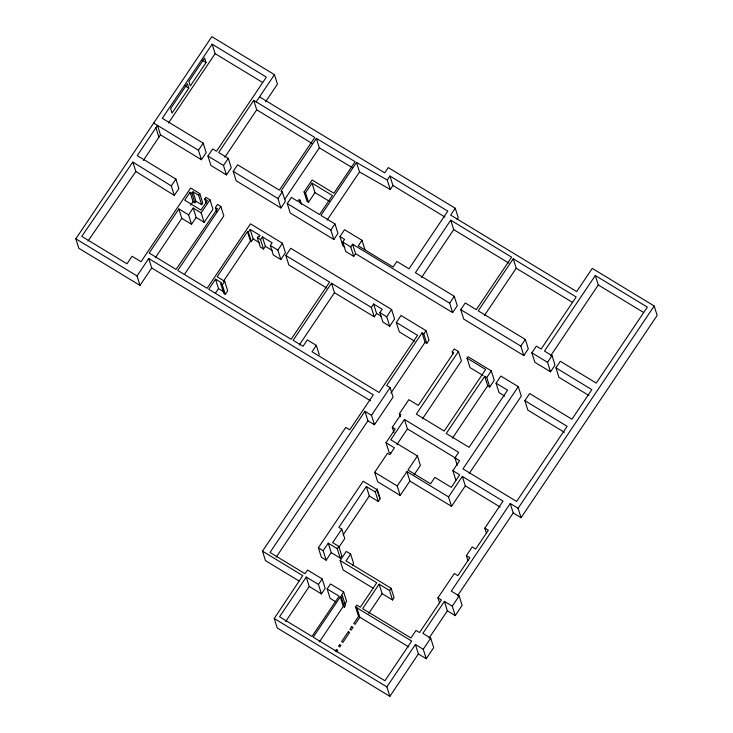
<?xml version="1.0" encoding="UTF-8"?>
<svg xmlns="http://www.w3.org/2000/svg" width="733" height="733" viewBox="0 0 733 733"><rect width="100%" height="100%" fill="white"/><g stroke="black" fill="none" stroke-linecap="round" stroke-linejoin="round"><path stroke-width="1.1" d="M389.864 696.35L386.877 686.894L415.4 644.499L418.378 653.955L389.864 696.35L277.221 627.97L274.243 618.524L302.747 575.616L262.478 551.17L345.747 427.403L349.751 429.84L373.299 394.84L148.735 258.529L137.016 275.947L139.994 285.403L151.722 267.976L148.735 258.529M308.492 202.281L305.514 192.825L312.02 183.149L314.998 192.605L308.492 202.281L307.045 201.392L304.058 191.945L312.102 179.988L333.9 193.228L355.12 161.691L316.363 138.4L280.913 191.093L282.342 191.964L285.32 201.419L280.922 207.961L236.182 180.804L233.204 171.357L237.602 164.806L279.328 190.14L314.778 137.447L253.728 100.384L218.654 152.528L228.275 158.365L231.252 167.82L226.479 174.912L210.939 165.484L207.952 156.028L212.726 148.936L216.51 151.227L266.372 77.112L212.158 44.2L162.295 118.315L203.215 143.155L206.193 152.611L201.419 159.702L160.481 134.854L157.494 125.398L137.254 155.634L175.911 179.099L178.889 188.555L174.298 195.39L135.816 171.504L132.838 162.057L81.766 236.356L126.965 263.798L132.041 256.257L141.048 261.727L190.626 188.033L199.779 193.594L202.766 203.041L201.648 204.709L195.995 201.273L193.008 191.817L191.964 193.384L194.941 202.839L195.995 201.273M143.347 160.435L160.481 134.854M139.994 285.403L78.807 248.258L75.829 238.802L211.828 36.65L274.472 74.674L277.45 84.13L265.63 101.695M188.802 88.171L172.063 113.065L170.642 108.576L187.391 83.681L188.802 88.171L184.963 85.834M206.037 62.562L190.305 85.944L188.885 81.445L204.617 58.063L206.037 62.562L202.189 60.225M168.471 123.016L215.136 53.646L212.158 44.2M174.298 195.39L171.311 185.935L175.911 179.099M201.419 159.702L198.441 150.256L203.215 143.155M188.583 214.842L193.173 208.016L196.151 217.463L191.56 224.289L188.583 214.842L178.843 208.932L149.175 253.032L176.057 269.432L217.417 208.786L215.383 207.549L217.49 204.425L220.835 206.449L223.812 215.905L184.551 274.27M191.964 193.384L190.067 192.238L184.707 200.21L200.989 210.087L207.402 200.558L204.782 198.964L205.9 197.305L209.977 199.779L212.955 209.226L204.15 222.319L196.151 217.463M256.174 101.869L274.472 74.674M155.314 257.796L181.821 218.379L178.843 208.932M190.672 205.231L193.054 201.694L190.067 192.238M201.648 204.709L198.661 195.253L199.779 193.594M224.82 157.238L256.706 109.84L253.728 100.384M226.479 174.912L223.492 165.466L228.275 158.365M204.15 222.319L201.172 212.863L209.977 199.779M220.835 206.449L177.771 270.468L207.127 288.289L250.484 223.849L282.462 243.255L285.439 252.711L280.84 259.537L273.29 254.947L270.303 245.5L272.126 242.797L262.387 236.878L260.563 239.59L263.55 249.037L265.364 246.334L262.387 236.878M248.359 232.178L250.173 229.475L253.16 238.921L251.337 241.624L248.359 232.178L247.488 231.646L217.151 276.744L224.719 281.335L227.697 290.79L225.306 294.345L223.849 293.466L220.871 284.01L221.641 282.874L215.52 279.163L208.722 289.26L291.138 339.287L329.612 282.095L285.861 255.542L290.744 248.285L391.614 309.518L394.592 318.965L389.709 326.222L382.883 322.08L379.896 312.625L382.195 309.207L373.619 304.003L371.329 307.42L374.306 316.867L376.597 313.458L373.619 304.003M280.922 207.961L277.935 198.506L282.342 191.964M215.41 293.2L218.498 288.61L215.52 279.163M223.29 281.499L250.466 241.093L247.488 231.646M225.306 294.345L222.328 284.899L224.719 281.335M263.55 249.037L260.352 247.094L257.365 237.648L258.227 236.365L259.106 236.896L260.059 235.467L250.173 229.475M284.523 199.605L319.341 147.846L316.363 138.4M387.262 180.006L389.938 176.03L392.925 185.476L390.24 189.462L387.262 180.006L356.531 162.488L320.935 215.392L334.972 223.913L337.959 233.369L333.845 239.489L290.241 213.019L287.254 203.563L291.368 197.452L297.754 201.318L298.954 199.532L300.182 200.274L301.51 204.48M300.182 200.274L298.982 202.061L319.551 214.558L332.37 195.5L312.02 183.149M280.84 259.537L277.862 250.081L282.462 243.255M327.101 220.12L359.509 171.943L356.531 162.488M333.845 239.489L330.858 230.034L334.972 223.913M344.776 247.122L342.916 245.995L339.938 236.539L344.528 229.713L361.983 240.277L364.961 249.733M353.737 256.376L350.759 246.92L352.582 244.217L355.56 253.673L353.737 256.376L345.747 251.52L342.769 242.073L344.583 239.37L339.938 236.539M371.329 307.42L331.499 283.24L293.118 340.295L303.004 346.288L307.31 339.892L316.326 345.362L319.304 354.809M361.983 240.277L358.254 245.83L393.135 267.004L396.865 261.452L408.996 268.809L447.79 211.141L389.938 176.03M299.247 345.069L334.477 292.696L331.499 283.24M316.326 345.362L312.02 351.758L379.089 392.476L417.544 335.32L396.324 322.438L401.015 315.474L426.01 330.647L428.988 340.094L426.789 343.374L425.048 342.311L422.061 332.855L386.658 385.494L390.112 387.592L393.09 397.048L374.462 424.746L367.92 420.779L364.933 411.323L270.001 552.453L305.029 573.71L307.512 570.017L322.19 578.923L325.177 588.379L321.439 593.922L309.234 586.51L306.247 577.063L279.548 616.755L311.983 636.446L339.077 596.186L327.156 588.947L330.501 583.972L343.658 591.952L346.636 601.408L344.913 603.965M259.537 96.866L384.706 172.851L388.252 167.591L455.257 208.264L450.658 215.09L576.679 291.578L592.273 268.397L654.193 305.982L657.171 315.428L521.071 517.736L513.228 512.972L510.25 503.516L451.29 591.155L459.142 595.92L462.12 605.366L455.23 615.61L447.377 610.846L444.4 601.399L422.868 633.404L430.72 638.168L433.698 647.624L426.23 658.72L418.378 653.955M588.993 395.545L558.913 377.284L555.935 367.829L560.342 361.287L596.241 383.075L647.349 307.109L595.315 275.526L544.491 351.07L552.05 355.652L555.028 365.107L550.529 371.796L534.833 362.267L531.856 352.811L536.354 346.123L541.146 349.036L576.175 296.975L513.237 258.776L478.218 310.838L525.323 339.434L528.301 348.881L523.811 355.569L463.742 319.102L460.755 309.656L465.253 302.967L476.303 309.674L511.634 257.146L450.74 220.184L415.4 272.703L454.277 296.306L457.264 305.753L452.646 312.606L355.56 253.673M389.709 326.222L386.731 316.775L391.614 309.518M457.09 219.424L458.235 217.71L455.257 208.264M421.539 277.468L453.718 229.631L450.74 220.184M426.789 343.374L423.811 333.918L426.01 330.647M276.167 557.162L367.92 420.779M374.462 424.746L371.475 415.29L390.112 387.592M452.646 312.606L449.668 303.16L454.277 296.306M390.9 393.071L425.048 342.311M400.355 416.894L399.366 413.742L408.84 399.659L418.286 405.395L453.663 352.811L452.206 351.922L454.222 348.935L458.437 351.492L461.414 360.948L422.483 418.818M393.951 432.543L392.302 427.284L400.814 414.631L399.366 413.742M390.872 453.296L388.994 452.16L386.016 442.714L395.206 429.052L392.302 427.284M457.255 465.244L454.936 457.896L458.666 452.353L404.451 419.441L390.771 439.782L417.425 455.963L420.403 465.418L414.09 474.81M326.148 560.168L323.171 550.712L328.237 543.171L331.224 552.627L326.148 560.168L321.356 557.254L318.369 547.798L363.165 481.224L376.386 489.25L377.257 489.177L380.235 498.623L378.32 501.473L369.313 496.003L366.335 486.547L338.866 527.384L341.77 529.144L344.748 538.599L338.692 547.606M400.209 495.435L397.231 485.979L406.897 471.612L409.884 481.068L400.209 495.435L377.687 481.764L374.7 472.309L387.528 453.241L389.855 454.652L394.446 447.826L386.016 442.714M458.437 351.492L416.317 414.108L444.216 431.05L485.658 369.45L467.058 358.153L468.011 356.733L491.266 370.852L494.244 380.299L489.745 386.987L487.711 385.75L484.733 376.304L446.26 433.487L469.083 447.341L507.557 390.158L496.067 383.185L500.859 376.066L518.295 386.658L521.282 396.113L469.138 473.61M396.855 444.61L407.438 428.887L404.451 419.441M484.376 315.556L516.215 268.223L513.237 258.776M341.77 529.144L332.681 542.658L338.783 546.369L341.761 555.816L340.231 558.097L331.224 552.627M343.117 534.934L369.313 496.003M285.705 621.483L309.234 586.51M340.231 558.097L337.253 548.641L338.783 546.369M378.32 501.473L375.342 492.017L377.257 489.177M321.439 593.922L318.461 584.476L322.19 578.923M373.005 588.113L343.126 569.981L340.149 560.525L346.269 551.427L350.631 554.066L353.618 563.521L352.463 565.225M350.631 554.066L346.04 560.901L391.101 588.251L394.079 597.697L392.549 599.979L382.085 593.629L379.098 584.174L362.643 608.647L410.966 637.976L416.032 630.435L419.523 632.552L441.44 599.979L437.949 597.853L454.313 573.527L457.804 575.643L469.862 557.721L466.371 555.605L472.217 546.928L475.699 549.044L488.334 530.261L484.843 528.145L503.03 501.115L462.331 476.413L448.55 496.901L451.537 506.347L465.318 485.869L462.331 476.413M417.425 455.963L407.951 470.045L430.564 483.78L434.871 477.375L451.299 487.344L459.719 474.828L452.884 470.678L459.582 460.718L454.936 457.896M489.745 386.987L486.767 377.541L491.266 370.852M343.658 591.952L341.358 595.37L342.522 596.076L345.5 605.522L344.446 607.089L341.468 597.633L340.304 596.928L313.22 637.188L384.962 680.737L411.662 641.045L355.56 606.997L356.824 605.11L360.315 607.226L376.771 582.762L340.149 560.525M341.468 597.633L342.522 596.076M452.398 438.252L487.711 385.75M319.35 641.961L343.282 606.383L340.304 596.928M523.811 355.569L520.824 346.113L525.323 339.434M335.228 651.106L336.355 649.42L337.666 650.217L336.539 651.894M355.56 606.997L358.538 616.444L353.773 623.526L355.084 624.324L359.848 617.241L356.87 607.785M518.295 386.658L462.981 468.882L516.609 501.445L567.15 426.331L524.846 400.649L529.638 393.539L571.932 419.212L591.833 389.626L555.935 367.829M368.781 613.393L382.085 593.629M392.549 599.979L389.562 590.523L391.101 588.251M550.648 355.798L598.293 284.972L595.315 275.526M550.529 371.796L547.551 362.34L552.05 355.652M429.016 638.15L447.377 610.846M457.438 595.892L513.228 512.972M426.23 658.72L423.253 649.264L430.72 638.168M455.23 615.61L452.252 606.164L459.142 595.92M521.071 517.736L518.094 508.281L654.193 305.982M87.978 241.102L135.816 171.504M359.509 171.943L390.24 189.462M319.341 147.846L352.289 167.646M598.293 284.972L643.583 312.469M215.136 53.646L262.579 82.444M392.925 185.476L444.986 217.078M256.706 109.84L311.937 143.366M453.718 229.631L508.821 263.083M516.215 268.223L572.372 302.317M314.998 192.605L329.538 201.428M304.058 191.945L305.514 192.825M287.254 203.563L330.858 230.034M153.683 123.08L198.441 150.256M207.952 156.028L223.492 165.466M233.204 171.357L277.935 198.506M460.755 309.656L520.824 346.113M531.856 352.811L547.551 362.34M352.582 244.217L449.668 303.16M342.769 242.073L350.759 246.92M193.008 191.817L198.661 195.253M422.061 332.855L423.811 333.918M257.365 237.648L260.563 239.59M270.303 245.5L277.862 250.081M379.896 312.625L386.731 316.775M484.733 376.304L486.767 377.541M483.056 375.516L470.036 367.609L467.058 358.153M193.054 201.694L194.941 202.839M376.597 313.458L381.362 316.344M253.16 238.921L259.445 242.742M265.364 246.334L272.181 250.475M250.466 241.093L251.337 241.624M414.731 341.257L399.302 331.893L396.324 322.438M326.753 288.005L288.839 264.989L285.861 255.542M334.477 292.696L374.306 316.867M504.79 396.122L499.054 392.631L496.067 383.185M564.355 432.278L527.833 410.104L524.846 400.649M193.173 208.016L201.172 212.863M181.821 218.379L191.56 224.289M220.871 284.01L222.328 284.899M218.498 288.61L223.748 291.798M151.722 267.976L370.422 400.74M407.438 428.887L455.844 458.272M364.933 411.323L371.475 415.29M75.829 238.802L137.016 275.947M510.25 503.516L518.094 508.281M465.318 485.869L500.199 507.044M406.897 471.612L448.55 496.901M409.884 481.068L451.537 506.347M374.7 472.309L397.231 485.979M366.335 486.547L375.342 492.017M444.4 601.399L452.252 606.164M328.237 543.171L337.253 548.641M379.098 584.174L389.562 590.523M318.369 547.798L323.171 550.712M306.247 577.063L318.461 584.476M415.4 644.499L423.253 649.264M335.632 601.738L330.134 598.403L327.156 588.947M343.282 606.383L344.446 607.089M358.538 616.444L408.776 646.937M299.009 580.994L265.465 560.626L262.478 551.17M274.243 618.524L386.877 686.894M132.838 162.057L171.311 185.935M452.206 351.922L452.875 354.03M484.843 528.145L486.501 533.395M452.884 470.678L455.871 480.133M466.371 555.605L468.03 560.855M437.949 597.853L439.608 603.112M377.009 489.873L379.657 498.275M215.383 207.549L216.711 211.755M204.782 198.964L206.11 203.169M155.918 127.744L158.905 137.19M339.59 644.619L338.536 646.185L339.846 646.982L340.891 645.416L339.59 644.619M348.322 631.626L341.624 641.586L342.934 642.383L349.632 632.423L348.322 631.626M351.693 626.633L349.87 629.335L351.18 630.123L352.994 627.421L351.693 626.633"/></g></svg>
